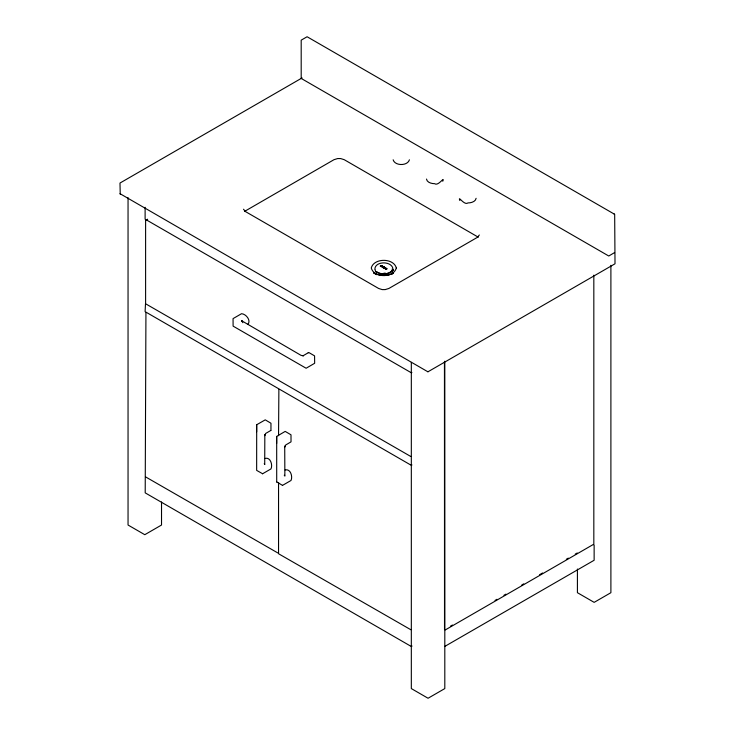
<?xml version="1.0" encoding="UTF-8"?>
<svg xmlns="http://www.w3.org/2000/svg" width="735" height="735" viewBox="0 0 735 735"><rect width="100%" height="100%" fill="white"/><g stroke="black" fill="none" stroke-linecap="round" stroke-linejoin="round"><path stroke-width="1.1" d="M256.653 431.895L256.653 424.922M276.682 443.462L276.682 436.489M382.779 266.419L381.685 266.382L382.953 266.263L382.228 266.989L381.483 266.667L382.779 266.52M442.764 181.26C444.997 175.316 438.418 186.617 434.633 183.676C431.509 183.732 426.934 182.39 426.493 179.055M444.454 361.758L444.519 629.592M459.844 200.517C457.611 194.564 464.189 205.874 467.974 202.924C471.098 202.989 475.674 201.638 476.115 198.303M479.339 234.989L477.493 237.295L388.87 288.469L385.177 289.608L382.209 289.599L378.635 288.469L245.361 211.524L243.515 209.218M577.416 569.019L577.416 592.686L594.156 602.36L610.895 592.695L610.895 265.317M393.188 270.425L393.372 269.35L393.161 270.563M409.413 159.798C407.677 166.092 394.879 166.092 393.142 159.798M381.088 266.52L382.136 265.914M381.088 266.392L382.136 265.794M391.773 271.693L392.269 270.756M392.637 271.463L391.939 272.207M386.858 268.927L385.93 269.313L386.775 268.927M392.104 270.618C388.163 274.798 380.822 274.771 376.302 271.518M392.325 270.93L389.238 273.154L383.789 274.109L380.032 273.668L376.109 271.849M270.949 430.388L270.967 423.241L265.252 419.85L256.69 424.747L256.653 470.382L262.606 473.753M247.888 324.31C251.296 320.552 246.087 313.937 241.53 313.707L233.059 318.613L233.105 326.129L306.127 368.244L314.654 363.274L314.571 355.869L308.893 352.561L308.222 352.782M244.562 211.404L333.993 159.688L337.705 158.549L340.673 158.567L344.228 159.688L478.292 237.185M427.981 371.772L615.011 263.791L614.671 214.326L307.101 36.75L301.194 40.159L301.194 78.434L608.764 256.01L614.616 252.564M120.237 194.178L119.989 183.043L302.067 77.928M147.643 219.205L145.603 220.381L145.603 303.775L410.837 456.518M145.502 303.831L145.107 311.64L410.994 465.145L411.977 464.952M145.934 312.678L145.208 492.873L410.902 646.267L412.069 646.056M380.969 265.831L381.483 265.537L380.969 265.785M382.439 267.292L382.926 267.016M308.149 352.818L302.967 355.813L300.955 355.308L241.861 320.855L242.807 322.693M278.877 389.431L278.547 435.699M145.686 476.951L277.894 552.986M270.82 430.471L265.657 433.457L264.655 435.662L264.701 435.193L264.83 434.688L264.71 464.152M265.096 458.41C270.498 456.812 272.896 465.099 270.967 468.921L262.551 473.781M285.116 469.968C290.527 468.379 292.916 476.666 290.996 480.488L282.626 485.32M410.837 629.739L278.547 553.74L278.547 482.537M450.463 626.156L452.448 625.016M495.032 600.431L497.007 599.282M503.944 595.276L505.928 594.137M521.767 584.986L523.752 583.847M539.6 574.696L542.568 572.978M566.336 559.261L568.32 558.113M575.248 554.116L577.232 552.968M445.208 629.978L593.825 544.176L593.825 275.166M444.804 361.207L444.804 688.585L428.064 698.25L411.324 688.585L411.324 362.355M391.498 274.357L393.464 273.236L389.063 274.853L383.56 275.395L378.02 274.669L373.555 272.915L376.605 274.669M411.903 372.48L411.076 372.636L145.117 219.159L145.117 207.288M385.7 274.614L387.538 274.293M383.789 273.245L385.333 273.144M380.041 274.293L381.878 274.614M282.46 485.366L276.682 481.884M427.908 371.809L119.989 193.663M593.476 544.727L594.137 545.104L594.137 560.263L444.712 646.46M614.506 214.225L614.01 213.94M385.085 268.661L383.348 267.568L386.224 268.946L385.259 268.78M385.994 268.137L385.057 267.871L386.132 268.22M284.27 475.214L284.868 476.078L284.721 446.761L285.722 444.987L291.023 441.854L290.996 434.808L285.189 431.399L276.682 436.406L276.709 482.041M264.242 463.647L264.811 464.437M374.887 269.479C374.574 261.044 391.185 260.723 392.876 268.394M392.178 268.992L392.334 269.956M383.532 267.365L382.926 266.768L382.31 267.218M161.525 501.987L161.525 525.029L144.786 534.694L128.046 525.029L128.046 197.66M375.897 271.849A8.535 4.925 0 0 1 375.245 269.956M284.675 447.165L284.858 446.255L284.675 447.165M396.321 267.953C393.767 278.124 373.821 278.124 371.267 267.953C373.904 257.82 393.675 257.829 396.321 267.953M380.794 265.886L380.307 266.07L380.794 265.886M383.477 266.695L383.054 266.934L383.477 266.695M384.221 266.86L383.045 267.65L384.221 266.86M384.524 267.292L383.615 267.825L384.524 267.292M384.919 267.944L384.57 268.376L385.618 268.413L384.919 267.944M386.325 268.468L386.775 268.753L386.325 268.468M303.491 355.593L302.967 355.813L303.546 355.575M242.201 321.333L241.861 320.855L242.201 321.333"/></g></svg>
